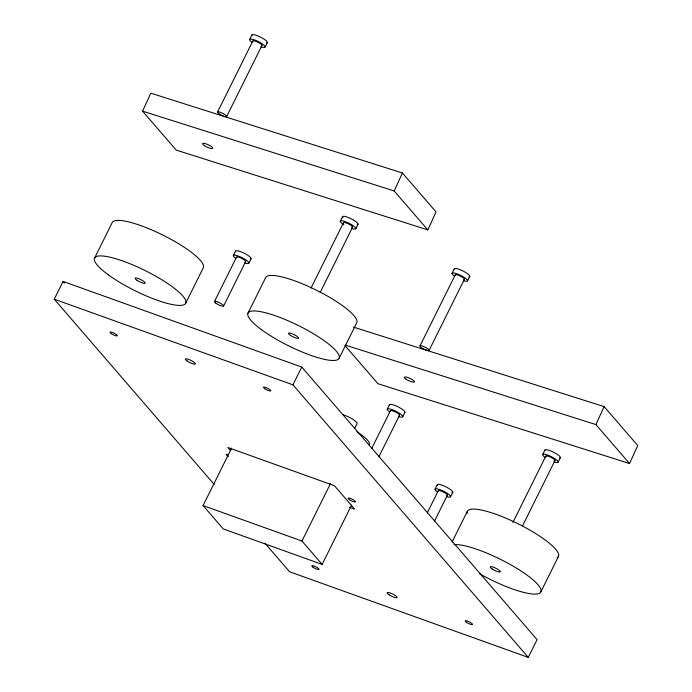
<?xml version="1.0" encoding="UTF-8"?>
<svg xmlns="http://www.w3.org/2000/svg" width="692" height="692" viewBox="0 0 692 692"><rect width="100%" height="100%" fill="white"/><g stroke="black" fill="none" stroke-linecap="round" stroke-linejoin="round"><path stroke-width="1.04" d="M142.578 111.144L150.804 93.178L402.415 172.991L436.038 211.925L427.812 229.891L176.192 150.077L142.578 111.144L394.189 190.957L427.812 229.891M394.189 190.957L402.415 172.991M604.133 406.619L637.756 445.562L629.53 463.519L595.907 424.585L604.133 406.619L353.543 327.134M214.191 484.443L54.244 299.195L63.067 281.428L301.747 367.071L537.087 639.633L528.264 657.4L289.585 571.765L264.924 543.203M94.527 258.202L112.165 222.668A50.845 11.262 26.4 0 1 162.144 234.735A50.845 11.262 26.4 0 1 203.379 267.596L185.741 303.131M249.604 39.522L251.81 35.076M217.53 112.104L252.805 41.053M226.691 116.49L261.965 45.43M265.166 46.961L267.372 42.523M233.316 255.616L235.522 251.179M214.477 301.556L236.526 257.147M223.637 305.942L245.677 261.524M248.886 263.064L251.092 258.618M247.961 313.251L265.598 277.726A50.845 11.262 26.4 0 1 315.578 289.784A50.845 11.262 26.4 0 1 356.812 322.654L339.175 358.179M340.265 221.198L342.471 216.752M351.579 505.108L322.135 564.413L223.257 528.93L203.085 505.567L231.578 448.174M311.054 288.019L343.474 222.729M320.214 292.396L352.626 227.106M355.826 228.637L358.032 224.199M528.264 657.4L292.932 384.83L301.747 367.071M354.754 428.296L357.046 423.686A9.913 2.197 26.4 0 0 352.808 419.257A9.913 2.197 26.4 0 0 342.886 414.767M322.135 564.413L301.963 541.049L330.456 483.656M452.032 273.366L454.237 268.92M387.209 409.249L389.414 404.803M419.966 345.957L455.232 274.897M371.716 448.433L390.409 410.78M429.118 350.334L464.393 279.274M378.957 456.668L399.569 415.157M467.593 280.805L469.799 276.368M402.77 416.688L404.976 412.25M435.034 489.244L437.24 484.807M427.224 512.988L438.244 490.775M434.455 521.223L447.395 495.161M450.604 496.692L452.802 492.246M452.066 542.078L467.316 511.353M542.623 454.601L544.829 450.155M512.936 522.382L545.824 456.132M522.564 525.808L554.984 460.509M558.184 462.04L560.39 457.602M540.893 591.807L558.531 556.282M345.317 345.1L595.907 424.585M629.53 463.519L377.91 383.705L344.997 345.585M54.244 299.195L292.932 384.83M349.547 507.271L354.615 509.096L334.444 485.732L227.893 447.499L230.678 450.726M203.085 505.567L301.963 541.049M63.067 281.428L64.477 283.063M454.333 269.413A8.641 1.912 26.4 0 1 463.164 271.082A8.641 1.912 26.4 0 1 468.986 276.843M454.359 276.056A8.641 1.912 26.4 0 1 454.86 273.132A8.641 1.912 26.4 0 1 466.304 278.945A8.641 1.912 26.4 0 1 463.415 280.649M455.552 275.554A5.086 1.125 26.4 0 1 460.007 275.926A5.086 1.125 26.4 0 1 463.917 279.559M251.905 35.569A8.641 1.912 26.4 0 1 260.737 37.23A8.641 1.912 26.4 0 1 266.558 42.999M251.923 42.212A8.641 1.912 26.4 0 1 252.424 39.288A8.641 1.912 26.4 0 1 263.877 45.092A8.641 1.912 26.4 0 1 260.979 46.805M252.865 41.338A5.086 1.125 26.4 0 1 258.055 42.316A5.086 1.125 26.4 0 1 261.481 45.707M389.51 405.296A8.641 1.912 26.4 0 1 397.528 406.559A8.641 1.912 26.4 0 1 404.733 412.579M389.535 411.939A8.641 1.912 26.4 0 1 390.028 409.015A8.641 1.912 26.4 0 1 401.481 414.819A8.641 1.912 26.4 0 1 398.592 416.532M390.729 411.437A5.086 1.125 26.4 0 1 395.184 411.809A5.086 1.125 26.4 0 1 399.094 415.442M343.007 217.876A8.641 1.912 26.4 0 1 350.584 218.508A8.641 1.912 26.4 0 1 357.228 224.675M343.863 224.762A8.641 1.912 26.4 0 1 342.306 220.8A8.641 1.912 26.4 0 1 354.226 226.5A8.641 1.912 26.4 0 1 351.648 228.481M343.526 223.014A5.086 1.125 26.4 0 1 349.192 224.243A5.086 1.125 26.4 0 1 351.631 227.365M544.924 450.648A8.641 1.912 26.4 0 1 553.756 452.308A8.641 1.912 26.4 0 1 559.577 458.078M544.95 457.291A8.641 1.912 26.4 0 1 545.443 454.367A8.641 1.912 26.4 0 1 556.896 460.171A8.641 1.912 26.4 0 1 553.998 461.884M546.144 456.789A5.086 1.125 26.4 0 1 551.074 457.395A5.086 1.125 26.4 0 1 553.989 460.768M467.195 513.256A50.845 11.262 26.4 0 1 517.296 523.412A50.845 11.262 26.4 0 1 557.285 557.631M454.013 544.673A50.845 11.262 26.4 0 1 513.81 566.549A50.845 11.262 26.4 0 1 537.779 593.84A50.845 11.262 26.4 0 1 479.539 573.737M437.344 485.3A8.641 1.912 26.4 0 1 446.176 486.96A8.641 1.912 26.4 0 1 451.997 492.73M437.361 491.943A8.641 1.912 26.4 0 1 437.863 489.019A8.641 1.912 26.4 0 1 449.316 494.823A8.641 1.912 26.4 0 1 446.418 496.527M438.304 491.069A5.086 1.125 26.4 0 1 443.494 492.047A5.086 1.125 26.4 0 1 446.92 495.437M235.626 251.663A8.641 1.912 26.4 0 1 244.458 253.333A8.641 1.912 26.4 0 1 250.279 259.093M235.643 258.306A8.641 1.912 26.4 0 1 236.145 255.391A8.641 1.912 26.4 0 1 247.598 261.195A8.641 1.912 26.4 0 1 244.7 262.899M236.837 257.813A5.086 1.125 26.4 0 1 241.3 258.185A5.086 1.125 26.4 0 1 245.202 261.81M356.89 431.747A30.249 6.704 26.4 0 1 369.39 444.558M228.421 456.512A4.066 0.9 26.4 0 1 226.215 454.549A4.066 0.9 26.4 0 1 228.533 454.722M421.333 347.54A5.086 1.125 26.4 0 0 428.979 350.524A5.086 1.125 26.4 0 0 423.314 346.363A5.086 1.125 26.4 0 0 421.333 347.54M218.897 113.696A5.086 1.125 26.4 0 0 226.543 116.68A5.086 1.125 26.4 0 0 220.886 112.519A5.086 1.125 26.4 0 0 218.897 113.696M204.495 145.701A5.597 1.323 24.6 0 0 212.755 148.322A5.597 1.323 24.6 0 0 205.853 143.798A5.597 1.323 24.6 0 0 204.495 145.701M405.477 378.809A5.597 1.323 24.6 0 0 414.214 382.122A5.597 1.323 24.6 0 0 408.565 377.771A5.597 1.323 24.6 0 0 405.477 378.809M492.15 568.962A5.597 1.237 26.4 0 0 500.273 571.877A5.597 1.237 26.4 0 0 493.439 567.206A5.597 1.237 26.4 0 0 492.15 568.962M290.432 335.335A5.597 1.237 26.4 0 0 298.555 338.241A5.597 1.237 26.4 0 0 291.721 333.579A5.597 1.237 26.4 0 0 290.432 335.335M136.999 280.277A5.597 1.237 26.4 0 0 145.121 283.192A5.597 1.237 26.4 0 0 138.288 278.521A5.597 1.237 26.4 0 0 136.999 280.277M261.472 329.669A50.845 11.262 26.4 0 0 337.93 359.529A50.845 11.262 26.4 0 0 281.307 317.957A50.845 11.262 26.4 0 0 261.472 329.669M108.03 274.612A50.845 11.262 26.4 0 0 184.496 304.48A50.845 11.262 26.4 0 0 127.873 262.899A50.845 11.262 26.4 0 0 108.03 274.612M215.843 303.148A5.086 1.125 26.4 0 0 223.49 306.132A5.086 1.125 26.4 0 0 217.833 301.971A5.086 1.125 26.4 0 0 215.843 303.148M388.982 594.722A5.597 1.237 26.4 0 0 397.096 597.637A5.597 1.237 26.4 0 0 390.262 592.975A5.597 1.237 26.4 0 0 388.982 594.722M187.264 361.094A5.597 1.237 26.4 0 0 195.378 364.009A5.597 1.237 26.4 0 0 188.544 359.338A5.597 1.237 26.4 0 0 187.264 361.094M466.555 622.359A4.066 0.9 26.4 0 0 472.463 624.478A4.066 0.9 26.4 0 0 467.489 621.079A4.066 0.9 26.4 0 0 466.555 622.359M313.113 567.302A4.066 0.9 26.4 0 0 319.021 569.421A4.066 0.9 26.4 0 0 314.047 566.03A4.066 0.9 26.4 0 0 313.113 567.302M264.837 388.731A4.066 0.9 26.4 0 0 270.745 390.85A4.066 0.9 26.4 0 0 265.771 387.451A4.066 0.9 26.4 0 0 264.837 388.731M111.395 333.674A4.066 0.9 26.4 0 0 117.303 335.793A4.066 0.9 26.4 0 0 112.329 332.402A4.066 0.9 26.4 0 0 111.395 333.674M349.495 499.736A4.066 0.9 26.4 0 0 355.403 501.847A4.066 0.9 26.4 0 0 350.437 498.456A4.066 0.9 26.4 0 0 349.495 499.736"/></g></svg>
